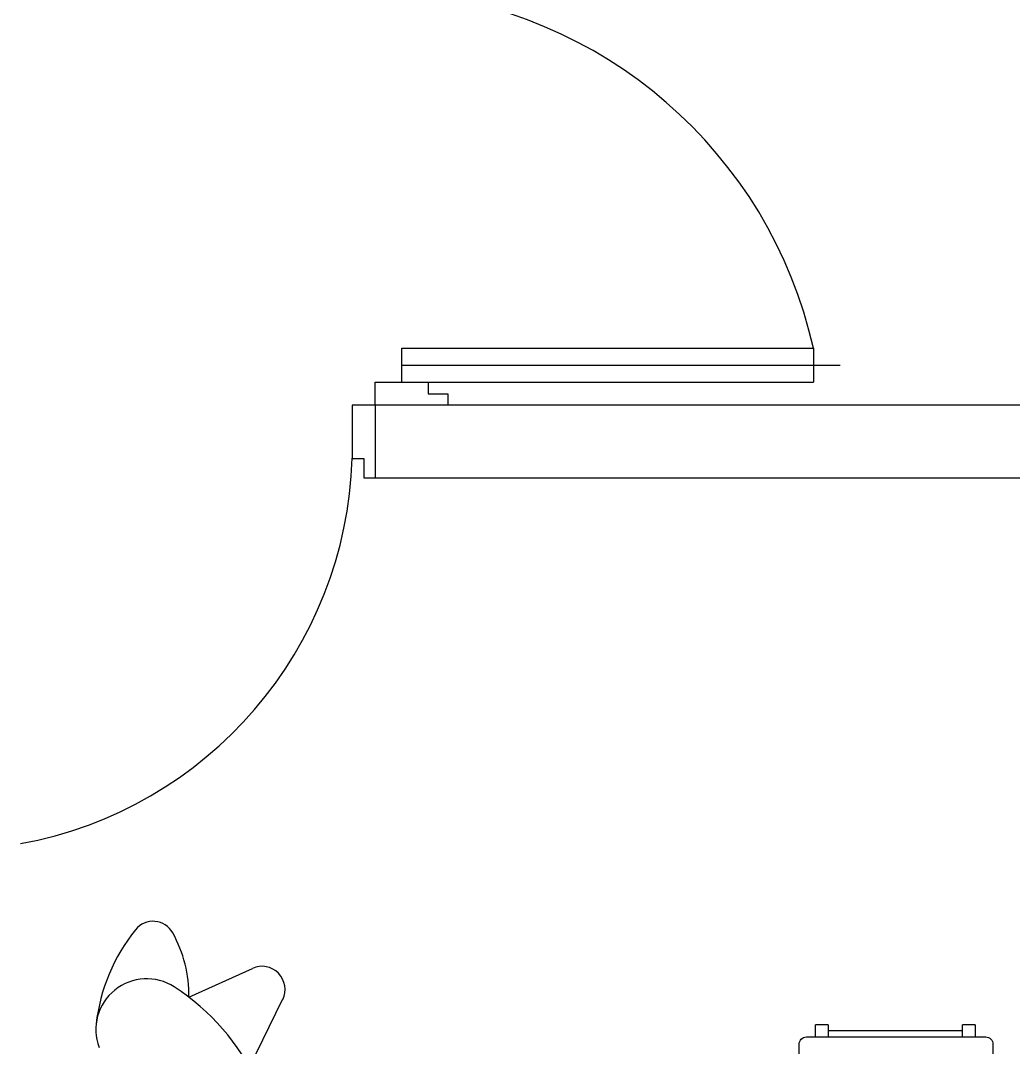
# Model space of a CAD drawing. Header units: inches. Extents: x 105.6 to 147.4, y 37.5 to 62.2.
# Drawn here: x 110.483 to 112.533, y 47.537 to 49.656 of the extents above; entities that cross this region are included whole.
import ezdxf

# ---------------------------------------------------------------- set-up
doc = ezdxf.new("R2010")
doc.units = ezdxf.units.IN
doc.header["$MEASUREMENT"] = 0
for name, color, linetype in [('Gente', 11, 'Continuous'), ('Paredes', 5, 'Continuous'), ('ptyvt', 2, 'Continuous'), ('puertas y ventanas', 1, 'Continuous')]:
    doc.layers.add(name, color=color, linetype=linetype)

msp = doc.modelspace()

# ---------------------------------------------------------------- linework, layer by layer
at = {"color": 2}
msp.add_line((111.2703, 48.98), (112.1203, 48.98), dxfattribs=at)
at = {"color": 1, "linetype": 'ByBlock'}
for p, q in [((112.151, 47.5834), (112.1249, 47.5834)), ((112.1249, 47.5585), (112.1249, 47.5834)), ((112.151, 47.5834), (112.1249, 47.5834)), ((112.1249, 47.5585), (112.1249, 47.5834)), ((112.151, 47.5834), (112.151, 47.5585)), ((112.151, 47.5834), (112.151, 47.5585)), ((112.4282, 47.571), (112.151, 47.571)), ((112.4282, 47.571), (112.151, 47.571)), ((112.4282, 47.5585), (112.4282, 47.5834)), ((112.4543, 47.5834), (112.4282, 47.5834)), ((112.4282, 47.5585), (112.4282, 47.5834)), ((112.4543, 47.5834), (112.4282, 47.5834)), ((112.4543, 47.5834), (112.4543, 47.5585)), ((112.4543, 47.5834), (112.4543, 47.5585))]:
    msp.add_line(p, q, dxfattribs=at)
msp.add_lwpolyline([(112.1059, 47.5585), (112.4761, 47.5585, -0.414214), (112.4911, 47.5435), (112.4911, 47.5248, -0.414214), (112.4761, 47.5098), (112.1059, 47.5098, -0.414214), (112.0909, 47.5248), (112.0909, 47.5435, -0.414214)], format="xyb", close=True, dxfattribs=at)
msp.add_lwpolyline([(112.1059, 47.5585), (112.4761, 47.5585, -0.414214), (112.4911, 47.5435), (112.4911, 47.5248, -0.414214), (112.4761, 47.5098), (112.1059, 47.5098, -0.414214), (112.0909, 47.5248), (112.0909, 47.5435, -0.414214)], format="xyb", close=True, dxfattribs=at)
at = {"layer": 'Gente'}
for p, q in [((110.8308, 47.6405), (110.962, 47.7001)), ((110.9561, 47.4965), (111.0244, 47.6359))]:
    msp.add_line(p, q, dxfattribs=at)
for centre, radius, start, end in [((110.7567, 47.7507), 0.0466, 29.0732, 141.1184), ((111.014, 47.5432), 0.3771, 141.1184, 173.572), ((110.5661, 47.6447), 0.2647, 359.0903, 29.0732), ((110.9817, 47.6568), 0.0476, 333.8988, 114.4247), ((110.7435, 47.5737), 0.1049, 57.0958, 200.5492), ((110.5424, 47.2628), 0.4752, 353.8075, 57.0958)]:
    msp.add_arc(centre, radius, start, end, dxfattribs=at)
at = {"layer": 'Paredes', "color": 5}
for p, q in [((114.7155, 48.8624), (111.2155, 48.8624)), ((111.2155, 48.8624), (111.2155, 48.7124)), ((114.7155, 48.8624), (111.2155, 48.8624)), ((111.2155, 48.8624), (111.2155, 48.7124)), ((111.2155, 48.7124), (114.7155, 48.7124)), ((111.2155, 48.7124), (114.7155, 48.7124))]:
    msp.add_line(p, q, dxfattribs=at)
at = {"layer": 'ptyvt', "linetype": 'Continuous'}
for p, q in [((111.2703, 48.91), (111.2703, 48.98)), ((111.2703, 48.98), (112.1203, 48.98)), ((112.1203, 48.98), (112.1203, 48.91)), ((111.2703, 48.91), (112.1203, 48.91))]:
    msp.add_line(p, q, dxfattribs=at)
at = {"layer": 'ptyvt', "color": 1, "linetype": 'Continuous'}
msp.add_line((111.2703, 48.945), (112.1753, 48.945), dxfattribs=at)
for centre, radius, start, end in [((111.199, 48.7733), 0.9442, 12.6474, 85.67), ((110.3338, 48.7787), 0.8345, 280.3096, 358.2264)]:
    msp.add_arc(centre, radius, start, end, dxfattribs=at)
at = {"layer": 'puertas y ventanas', "color": 2}
for points in [[(111.2155, 48.8624), (111.2155, 48.91), (111.3251, 48.91), (111.3251, 48.8862), (111.3655, 48.8862), (111.3655, 48.8624)], [(111.2155, 48.8624), (111.2155, 48.91), (111.3251, 48.91), (111.3251, 48.8862), (111.3655, 48.8862), (111.3655, 48.8624)], [(111.2155, 48.8624), (111.1679, 48.8624), (111.1679, 48.7528), (111.1917, 48.7528), (111.1917, 48.7124), (111.2155, 48.7124)], [(111.2155, 48.8624), (111.1679, 48.8624), (111.1679, 48.7528), (111.1917, 48.7528), (111.1917, 48.7124), (111.2155, 48.7124)]]:
    msp.add_lwpolyline(points, dxfattribs=at)

doc.saveas('drawing.dxf')
